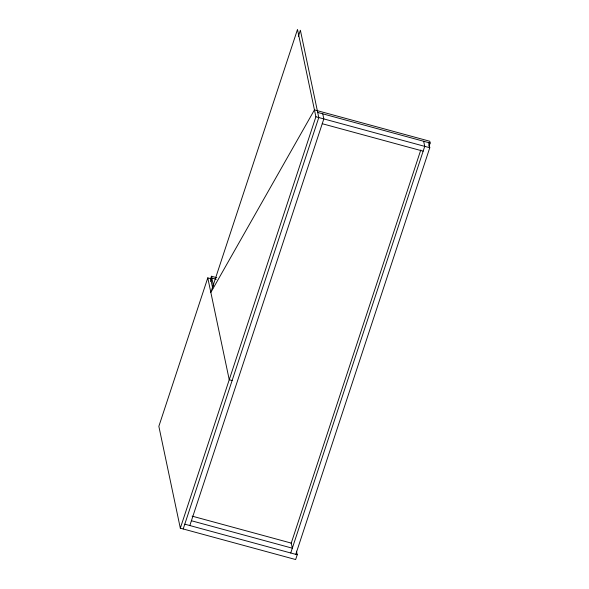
<?xml version="1.0" encoding="UTF-8"?>
<svg xmlns="http://www.w3.org/2000/svg" width="589" height="589" viewBox="0 0 589 589"><rect width="100%" height="100%" fill="white"/><g stroke="black" fill="none" stroke-linecap="round" stroke-linejoin="round"><path stroke-width="0.88" d="M429.057 145.682L429.344 143.907M212.732 288.485L210.656 278.656L207.777 277.875L158.853 426.326L180.322 528.186L295.641 559.55L297.224 554.75L296.473 551.179M210.59 278.877L211.451 276.256L216.759 277.699M210.678 281.527L211.826 278.037L216.251 279.245M298.365 36.349L300.375 30.23L318.782 117.55L183.201 528.974M180.322 528.186L315.895 116.762L297.497 29.45L210.84 292.416L314.445 109.893L429.771 141.25L430.147 143.031L428.998 146.521M189.827 525.543L323.825 118.919L322.75 113.832M291.106 543.529L420.782 149.996M290.738 552.983L424.735 146.359L423.66 141.272M295.781 554.359L429.779 147.736L428.704 142.641M317.707 112.455L430.147 143.031M315.895 116.762L429.779 147.736M322.242 123.719L423.152 151.159M232.125 380.516L229.239 379.736L207.777 277.875M192.11 516.133L291.246 543.095L292.321 548.19L191.41 520.742M184.784 524.173L297.224 554.75M211.451 276.256L213.52 286.107"/></g></svg>
